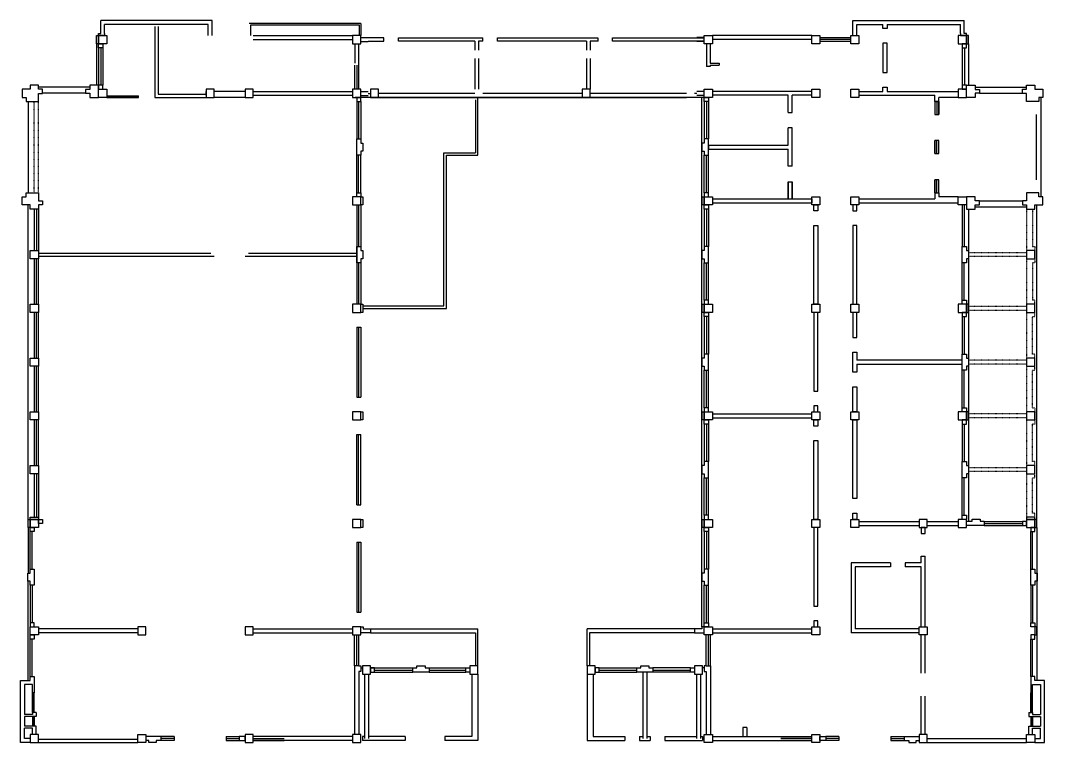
# Model space of a CAD drawing. Header units: millimetres. Extents: x 11666 to 172034, y 2641 to 70087.
# Drawn here: x 11666 to 74566, y 14973 to 59298 of the extents above; entities that cross this region are included whole.
import ezdxf

# ---------------------------------------------------------------- set-up
doc = ezdxf.new("R2010")
doc.units = ezdxf.units.MM
doc.linetypes.add('ACAD_ISO03W100', pattern=[30, 12, -18])
for name, color, linetype, lineweight in [('COLUMN', 51, 'Continuous', 30), ('touxing', 2, 'Continuous', 9), ('WALL', 9, 'Continuous', 20), ('WALL-16', 7, 'Continuous', 30)]:
    doc.layers.add(name, color=color, linetype=linetype, lineweight=lineweight)
for name, color, linetype in [('PROFILE-16', 255, 'Continuous'), ('STAIRS', 41, 'Continuous'), ('WIN-16', 141, 'Continuous')]:
    doc.layers.add(name, color=color, linetype=linetype)

# ---------------------------------------------------------------- blocks, each defined once
blk = doc.blocks.new('*U63')
at = {"layer": 'COLUMN'}
blk.add_lwpolyline([(-250, -250), (-250, 250), (250, 250), (250, -250)], close=True, dxfattribs=at)
blk = doc.blocks.new('*U64')
at = {"layer": 'COLUMN', "color": 0, "linetype": 'ByBlock', "lineweight": -2, "transparency": 16777216}
for p in [(0, 0), (0, -3300), (0, -6600), (0, -9900), (0, -13200)]:
    blk.add_blockref('*U63', p, dxfattribs=at)
blk = doc.blocks.new('COL500')
at = {"layer": 'COLUMN'}
blk.add_lwpolyline([(-250, -250), (-250, 250), (250, 250), (250, -250)], close=True, dxfattribs=at)
blk = doc.blocks.new('*U65')
at = {"layer": 'COLUMN'}
blk.add_lwpolyline([(-250, -250), (-250, 250), (250, 250), (250, -250)], close=True, dxfattribs=at)
blk = doc.blocks.new('*U66')
at = {"layer": 'COLUMN', "color": 0, "linetype": 'ByBlock', "lineweight": -2, "transparency": 16777216}
for p in [(0, 0), (0, -3300), (0, -6600), (0, -9900), (0, -13200)]:
    blk.add_blockref('*U65', p, dxfattribs=at)
blk = doc.blocks.new('*U67')
at = {"layer": 'WALL-16'}
for points in [[(65, -250), (65, -500), (-195, -500), (-195, 500), (65, 500), (65, 250)], [(65, 250), (195, 250), (195, -250), (65, -250)]]:
    blk.add_lwpolyline(points, dxfattribs=at)
blk = doc.blocks.new('*U68')
at = {"layer": 'WALL-16', "color": 0, "linetype": 'ByBlock', "lineweight": -2, "transparency": 16777216}
for p in [(0, 26400), (0, 19800), (0, 13200), (0, 6600), (0, 0)]:
    blk.add_blockref('*U67', p, dxfattribs=at)
blk = doc.blocks.new('*U69')
at = {"layer": 'WALL-16'}
for points in [[(-60, 250), (-60, -250), (-190, -250), (-190, 250)], [(190, 250), (190, 500), (-60, 500), (-60, 250)], [(190, -250), (190, -500), (-60, -500), (-60, -250)]]:
    blk.add_lwpolyline(points, close=True, dxfattribs=at)
blk = doc.blocks.new('*U62')
at = {"layer": 'WALL-16', "color": 0, "linetype": 'ByBlock', "lineweight": -2, "transparency": 16777216}
for p in [(0, 19800), (0, 13200), (0, 6600), (0, 0)]:
    blk.add_blockref('*U69', p, dxfattribs=at)

msp = doc.modelspace()

# ---------------------------------------------------------------- linework, layer by layer
at = {"layer": 'COLUMN'}
for points in [[(16466, 58373), (16966, 58373), (16966, 57873), (16466, 57873)], [(69766, 58373), (69266, 58373), (69266, 57873), (69766, 57873)], [(69766, 58373), (69266, 58373), (69266, 57873), (69766, 57873)], [(16466, 54573), (16466, 55073), (16966, 55073), (16966, 54573)], [(69766, 54573), (69766, 55073), (69266, 55073), (69266, 54573)], [(69766, 48473), (69766, 47973), (69266, 47973), (69266, 48473)], [(69766, 41373), (69766, 41873), (69266, 41873), (69266, 41373)], [(69766, 34773), (69766, 35273), (69266, 35273), (69266, 34773)], [(12266, 28673), (12766, 28673), (12766, 28173), (12266, 28173)], [(67366, 28173), (67366, 28673), (66866, 28673), (66866, 28173)], [(69766, 28173), (69766, 28673), (69266, 28673), (69266, 28173)], [(73966, 28673), (73466, 28673), (73466, 28173), (73966, 28173)], [(73966, 28673), (73466, 28673), (73466, 28173), (73966, 28173)], [(12266, 21573), (12266, 22073), (12766, 22073), (12766, 21573)], [(12266, 14973), (12766, 14973), (12766, 15473), (12266, 15473)], [(73966, 14973), (73466, 14973), (73466, 15473), (73966, 15473)]]:
    msp.add_lwpolyline(points, close=True, dxfattribs=at)
at = {"layer": 'PROFILE-16'}
for p, q in [((32566, 59123), (25716, 59123)), ((25816, 59023), (32466, 59023)), ((25816, 58373), (25816, 59023)), ((32466, 59023), (32466, 58373)), ((32566, 59123), (32566, 58373)), ((16336, 57873), (16336, 55323)), ((69896, 57873), (69896, 55323)), ((12136, 54323), (12136, 48723)), ((39616, 54423), (39616, 51173)), ((39766, 51023), (39766, 54573)), ((53516, 22073), (53516, 54573)), ((12136, 28673), (12136, 47973)), ((74096, 28673), (74096, 47973)), ((69906, 47723), (69906, 28548)), ((12136, 28173), (12136, 25373)), ((74096, 28173), (74096, 18773)), ((12136, 18773), (12136, 24873)), ((32191, 19673), (32191, 21573)), ((32441, 19673), (32441, 21573)), ((33166, 21943), (39766, 21943)), ((33166, 21703), (39616, 21703)), ((39616, 21703), (39616, 19673)), ((39766, 19673), (39766, 21943)), ((53066, 21943), (46466, 21943)), ((46466, 19673), (46466, 21943)), ((46616, 21703), (46616, 19673)), ((53066, 21703), (46616, 21703)), ((53791, 19673), (53791, 21573)), ((54041, 19673), (54041, 21573)), ((33416, 19548), (35766, 19548)), ((36766, 19548), (39016, 19548)), ((47216, 19548), (49516, 19548)), ((52816, 19548), (50516, 19548)), ((33416, 19298), (35766, 19298)), ((36766, 19298), (39016, 19298)), ((47216, 19298), (49516, 19298)), ((52816, 19298), (50516, 19298)), ((27866, 15343), (25966, 15343)), ((27866, 15103), (25966, 15103)), ((58366, 15343), (60266, 15343)), ((58366, 15103), (60266, 15103))]:
    msp.add_line(p, q, dxfattribs=at)
at = {"layer": 'PROFILE-16', "linetype": 'ACAD_ISO03W100'}
for p, q in [((73466, 47723), (73466, 28803)), ((73466, 45043), (69906, 45043)), ((73466, 44803), (69906, 44803)), ((73466, 41743), (69906, 41743)), ((73466, 41503), (69906, 41503)), ((73466, 38443), (69906, 38443)), ((73466, 38203), (69906, 38203)), ((73466, 35143), (69906, 35143)), ((73466, 34903), (69906, 34903)), ((73466, 31843), (69906, 31843)), ((73466, 31603), (69906, 31603))]:
    msp.add_line(p, q, dxfattribs=at)
for points in [[(12516, 48723), (12516, 54323)], [(12766, 48723), (12766, 54323)], [(73836, 47723), (73836, 45423), (73966, 45423), (73966, 44423), (73836, 44423), (73836, 42123)], [(73836, 41123), (73966, 41123), (73966, 42123), (73836, 42123)], [(73836, 35523), (73836, 37823), (73966, 37823), (73966, 38823), (73836, 38823), (73836, 41123)], [(73836, 35523), (73966, 35523), (73966, 34523), (73836, 34523)], [(73966, 28803), (73966, 29053), (73836, 29053), (73836, 31223), (73966, 31223), (73966, 32223), (73836, 32223), (73836, 34523)]]:
    msp.add_lwpolyline(points, dxfattribs=at)
at = {"layer": 'PROFILE-16'}
for points in [[(32696, 41773), (37676, 41773), (37676, 51173), (39616, 51173)], [(37826, 41623), (37826, 51023), (39766, 51023)], [(32571, 19548), (32666, 19548)], [(53661, 19548), (53566, 19548)]]:
    msp.add_lwpolyline(points, dxfattribs=at)
at = {"layer": 'STAIRS'}
for p, q in [((25466, 54943), (23566, 54943)), ((25466, 54573), (23566, 54573))]:
    msp.add_line(p, q, dxfattribs=at)
for points in [[(74346, 54573), (74346, 48473)], [(74046, 53523), (74046, 49523)], [(32696, 41623), (37826, 41623)]]:
    msp.add_lwpolyline(points, dxfattribs=at)
at = {"layer": 'touxing'}
msp.add_line((32546, 54573), (39766, 54573), dxfattribs=at)
at = {"layer": 'WALL'}
msp.add_line((19916, 54573), (19916, 54673), dxfattribs=at)
at = {"layer": 'WALL-16'}
for p, q in [((16596, 58503), (16596, 59298)), ((23441, 59298), (16596, 59298)), ((23441, 58373), (23441, 59298)), ((62791, 58373), (62791, 59298)), ((62791, 59298), (69636, 59298)), ((69636, 58503), (69636, 59298)), ((16836, 58503), (16836, 59048)), ((23191, 59048), (16836, 59048)), ((19916, 58923), (19916, 54573)), ((20116, 58923), (20116, 54773)), ((23191, 58373), (23191, 59048)), ((63041, 58373), (63041, 59048)), ((63041, 59048), (64641, 59048)), ((64891, 59048), (69396, 59048)), ((69396, 58503), (69396, 59048)), ((25966, 58373), (32066, 58373)), ((25966, 58123), (32066, 58123)), ((32196, 57873), (32196, 56678)), ((32436, 57873), (32436, 56548)), ((32566, 58248), (33016, 58248)), ((32566, 57998), (33016, 57998)), ((33986, 58223), (33016, 58223)), ((33016, 58023), (33986, 58023)), ((33986, 58023), (33986, 58223)), ((34886, 58223), (40066, 58223)), ((34886, 58023), (34886, 58223)), ((39566, 58023), (34886, 58023)), ((39566, 58023), (39566, 57473)), ((39806, 58023), (39806, 57473)), ((40066, 58023), (39806, 58023)), ((40066, 58023), (40066, 58223)), ((40966, 58223), (47126, 58223)), ((40966, 58023), (40966, 58223)), ((46426, 58023), (40966, 58023)), ((46426, 58023), (46426, 57473)), ((46666, 58023), (46666, 57473)), ((47154, 58023), (46666, 58023)), ((47126, 58223), (47126, 58023)), ((48026, 58223), (53646, 58223)), ((48026, 58023), (48026, 58223)), ((53646, 58023), (48026, 58023)), ((53666, 58248), (53216, 58248)), ((53666, 57998), (53216, 57998)), ((53796, 57873), (53796, 56473)), ((54036, 57873), (54036, 56678)), ((60266, 58373), (54166, 58373)), ((60266, 58123), (54166, 58123)), ((39566, 56973), (39566, 55073)), ((39806, 56973), (39806, 55073)), ((46426, 56973), (46426, 55073)), ((46666, 56973), (46666, 55073)), ((54036, 56678), (54586, 56678)), ((54586, 56678), (54586, 56548)), ((54036, 56473), (53796, 56473)), ((54036, 56548), (54036, 56473)), ((54036, 56548), (54586, 56548)), ((64641, 56098), (64891, 56098)), ((20116, 54773), (23066, 54773)), ((25966, 54943), (32066, 54943)), ((32566, 54948), (33016, 54948)), ((33016, 54823), (33166, 54823)), ((39566, 54813), (33666, 54813)), ((46086, 54813), (40066, 54813)), ((46166, 54813), (46086, 54813)), ((52566, 54813), (46666, 54813)), ((53216, 54823), (53066, 54823)), ((53666, 54948), (53216, 54948)), ((60266, 54943), (54166, 54943)), ((63166, 54948), (64641, 54948)), ((64891, 54948), (69266, 54948)), ((19916, 54573), (23066, 54573)), ((25966, 54703), (32066, 54703)), ((46086, 54573), (32216, 54573)), ((32566, 54698), (33016, 54698)), ((33666, 54573), (52566, 54573)), ((53856, 54573), (46086, 54573)), ((53666, 54698), (53216, 54698)), ((58826, 54703), (54166, 54703)), ((58826, 53648), (58826, 54703)), ((60266, 54703), (59066, 54703)), ((59066, 53648), (59066, 54703)), ((63166, 54703), (67826, 54703)), ((67826, 54323), (67826, 54703)), ((67826, 54323), (68066, 54323)), ((68066, 54323), (68066, 54573)), ((58826, 51643), (58826, 52698)), ((59066, 50348), (59066, 52698)), ((53916, 51643), (58826, 51643)), ((53916, 51403), (58826, 51403)), ((58826, 50348), (58826, 51403)), ((58826, 48343), (58826, 49398)), ((58826, 49398), (58826, 48343)), ((59066, 48343), (59066, 49398)), ((59066, 49398), (59066, 48343)), ((67826, 48723), (67826, 48343)), ((67826, 48723), (68066, 48723)), ((68066, 48723), (68066, 48473)), ((54166, 48343), (60266, 48343)), ((54166, 48343), (58826, 48343)), ((54166, 48103), (60266, 48103)), ((54166, 48103), (60266, 48103)), ((59066, 48343), (60266, 48343)), ((63166, 48343), (67826, 48343)), ((63166, 48103), (69266, 48103)), ((12766, 45023), (23366, 45023)), ((12766, 44823), (23566, 44823)), ((25466, 44823), (32316, 44823)), ((25666, 45023), (32316, 45023)), ((54166, 35143), (60266, 35143)), ((54166, 34903), (60266, 34903)), ((63166, 28543), (66866, 28543)), ((67366, 28543), (69266, 28543)), ((63166, 28303), (66866, 28303)), ((67366, 28303), (69266, 28303)), ((65096, 26003), (62696, 26003)), ((62696, 26003), (62696, 21703)), ((65096, 26003), (65096, 25763)), ((65996, 26003), (65996, 25763)), ((66996, 26003), (66996, 26403)), ((67236, 22073), (67236, 26403)), ((65096, 25763), (62936, 25763)), ((62936, 25763), (62936, 21943)), ((66996, 22073), (66996, 25763)), ((18866, 21943), (12766, 21943)), ((18866, 21703), (12766, 21703)), ((25966, 21943), (32066, 21943)), ((25966, 21703), (32066, 21703)), ((54166, 21943), (60266, 21943)), ((54166, 21703), (60266, 21703)), ((66866, 21703), (62696, 21703)), ((66866, 21943), (62936, 21943)), ((66996, 19223), (66996, 21573)), ((67236, 19223), (67236, 21573)), ((32191, 19673), (32191, 15473)), ((54041, 19673), (54041, 15473)), ((32441, 19323), (32441, 15473)), ((32791, 19173), (32791, 15223)), ((33041, 19173), (33041, 15223)), ((39391, 19173), (39391, 15348)), ((39766, 19173), (39766, 15098)), ((46466, 19173), (46466, 15098)), ((46841, 19173), (46841, 15348)), ((49891, 19293), (49891, 15223)), ((50141, 19293), (50141, 15223)), ((53191, 19173), (53191, 15223)), ((53441, 19173), (53441, 15223)), ((53791, 19323), (53791, 15473)), ((66996, 15473), (66996, 17823)), ((67236, 15473), (67236, 17823)), ((12636, 16823), (12636, 16573)), ((73596, 16823), (73596, 16573)), ((12636, 15473), (12636, 15973)), ((56041, 15895), (56041, 15343)), ((56281, 15895), (56281, 15343)), ((73596, 15473), (73596, 15973)), ((32066, 15343), (27866, 15343)), ((32066, 15103), (27866, 15103)), ((32791, 15348), (32666, 15348)), ((35291, 15098), (32666, 15098)), ((35291, 15348), (33041, 15348)), ((39391, 15348), (37741, 15348)), ((39766, 15098), (37741, 15098)), ((46466, 15098), (48791, 15098)), ((46841, 15348), (48791, 15348)), ((49691, 15348), (49891, 15348)), ((49691, 15098), (50341, 15098)), ((50141, 15348), (50341, 15348)), ((51241, 15348), (53191, 15348)), ((51241, 15098), (53566, 15098)), ((53441, 15348), (53566, 15348)), ((54166, 15343), (58366, 15343)), ((54166, 15103), (58366, 15103)), ((67366, 15223), (73466, 15223)), ((67366, 14973), (73466, 14973))]:
    msp.add_line(p, q, dxfattribs=at)
at = {"layer": 'WALL-16', "linetype": 'Continuous'}
for p, q in [((23066, 54703), (23066, 54943)), ((63166, 54948), (63166, 54698)), ((69266, 54948), (69266, 54698)), ((53916, 51643), (53916, 51403)), ((54166, 48343), (54166, 48103)), ((60266, 48343), (60266, 48103)), ((66996, 26403), (67236, 26403)), ((66996, 22073), (67236, 22073)), ((32441, 19673), (32191, 19673)), ((53791, 19673), (54041, 19673)), ((32441, 15473), (32191, 15473)), ((32666, 15348), (32666, 15098)), ((53566, 15348), (53566, 15098))]:
    msp.add_line(p, q, dxfattribs=at)
at = {"layer": 'WALL-16'}
for points in [[(16836, 58503), (16836, 58373), (16466, 58373), (16466, 58503), (16596, 58503)], [(64891, 59048), (64891, 58798), (64641, 58798), (64641, 59048)], [(69396, 58503), (69396, 58373), (69766, 58373), (69766, 58503), (69636, 58503)], [(64891, 56098), (64891, 57898), (64641, 57898), (64641, 56098)], [(15916, 55198), (12766, 55198)], [(15666, 54828), (13016, 54828)], [(64641, 54948), (64641, 55198), (64891, 55198), (64891, 54948)], [(70316, 55198), (73466, 55198)], [(70566, 54828), (73216, 54828)], [(69266, 54573), (68066, 54573)], [(58826, 53648), (59066, 53648)], [(59066, 52698), (58826, 52698)], [(32566, 51273), (32566, 51023), (32316, 51023), (32316, 52023), (32566, 52023), (32566, 51773)], [(32566, 51773), (32696, 51773), (32696, 51273), (32566, 51273)], [(59066, 50348), (58826, 50348)], [(58826, 49398), (59066, 49398)], [(69266, 48473), (68066, 48473)], [(70316, 47848), (73466, 47848)], [(70566, 48218), (73216, 48218)], [(32566, 44673), (32566, 44423), (32316, 44423), (32316, 45423), (32566, 45423), (32566, 45173)], [(69776, 44673), (69776, 44423), (69516, 44423), (69516, 45423), (69776, 45423), (69776, 45173)], [(32566, 45173), (32696, 45173), (32696, 44673), (32566, 44673)], [(69776, 45173), (69906, 45173), (69906, 44673), (69776, 44673)], [(63036, 38203), (63036, 37703), (62796, 37703), (62796, 38943), (63036, 38943), (63036, 38443)], [(63036, 38203), (69516, 38203), (69516, 38443), (63036, 38443)], [(69776, 38073), (69776, 37823), (69516, 37823), (69516, 38823), (69776, 38823), (69776, 38573)], [(69776, 38573), (69906, 38573), (69906, 38073), (69776, 38073)], [(69776, 31473), (69776, 31223), (69516, 31223), (69516, 32223), (69776, 32223), (69776, 31973)], [(69776, 31973), (69906, 31973), (69906, 31473), (69776, 31473)], [(70616, 28553), (70866, 28553), (70866, 28293), (69766, 28293), (69766, 28553), (70116, 28553)], [(70116, 28553), (70116, 28683), (70616, 28683), (70616, 28553)], [(66996, 26003), (65996, 26003)], [(12256, 24873), (12126, 24873), (12126, 25373), (12256, 25373)], [(12256, 25373), (12256, 25623), (12516, 25623), (12516, 24623), (12256, 24623), (12256, 24873)], [(66996, 25763), (65996, 25763)], [(73976, 24873), (73976, 24623), (73716, 24623), (73716, 25623), (73976, 25623), (73976, 25373)], [(73976, 25373), (74106, 25373), (74106, 24873), (73976, 24873)], [(32566, 22073), (32716, 22073), (32716, 21948), (33166, 21948), (33166, 21698), (32566, 21698)], [(53666, 22073), (53516, 22073), (53516, 21948), (53066, 21948), (53066, 21698), (53666, 21698)], [(32441, 19673), (32571, 19673), (32571, 19323), (32441, 19323)], [(36516, 19553), (36766, 19553), (36766, 19293), (35766, 19293), (35766, 19553), (36016, 19553)], [(36016, 19553), (36016, 19683), (36516, 19683), (36516, 19553)], [(50266, 19553), (50516, 19553), (50516, 19293), (49516, 19293), (49516, 19553), (49766, 19553)], [(49766, 19553), (49766, 19683), (50266, 19683), (50266, 19553)], [(53791, 19673), (53661, 19673), (53661, 19323), (53791, 19323)], [(12266, 14973), (11666, 14973), (11666, 18773), (12266, 18773), (12266, 19023), (12516, 19023), (12516, 18023), (12396, 18023)], [(73966, 14973), (74566, 14973), (74566, 18773), (73966, 18773), (73966, 19023), (73716, 19023), (73716, 18023), (73836, 18023)], [(12396, 18023), (12396, 18533), (11906, 18533), (11906, 16693)], [(73836, 18023), (73836, 18533), (74326, 18533), (74326, 16693)], [(12396, 16823), (12396, 16693), (11906, 16693)], [(12636, 16573), (11906, 16573), (11906, 15973)], [(12636, 16573), (11906, 16573)], [(12636, 16823), (12396, 16823)], [(73596, 16823), (73836, 16823)], [(73596, 16573), (74326, 16573), (74326, 15973)], [(73596, 16573), (74326, 16573)], [(73836, 16823), (73836, 16693), (74326, 16693)], [(12636, 15973), (11906, 15973)], [(12266, 15223), (11906, 15223), (11906, 15853)], [(12396, 15473), (12396, 15853), (11906, 15853)], [(56281, 15895), (56041, 15895)], [(73596, 15973), (74326, 15973)], [(73836, 15473), (73836, 15853), (74326, 15853)], [(73966, 15223), (74326, 15223), (74326, 15853)], [(12766, 15173), (18866, 15173)], [(20296, 15343), (19366, 15343)], [(20296, 15343), (20296, 15103), (19996, 15103), (19996, 14973), (19546, 14973), (19546, 15103), (19366, 15103)], [(35291, 15348), (35291, 15098)], [(37741, 15348), (37741, 15098)], [(48791, 15348), (48791, 15098)], [(49691, 15348), (49691, 15098)], [(50341, 15348), (50341, 15098)], [(51241, 15348), (51241, 15098)], [(65936, 15343), (66866, 15343)], [(65936, 15343), (65936, 15103), (66236, 15103), (66236, 14973), (66686, 14973), (66686, 15103), (66866, 15103)], [(12766, 14973), (18866, 14973)]]:
    msp.add_lwpolyline(points, dxfattribs=at)
for points in [[(16466, 58373), (16466, 57873), (16336, 57873), (16336, 58373)], [(16466, 57873), (16716, 57873), (16716, 57623), (16466, 57623)], [(69766, 57873), (69516, 57873), (69516, 57623), (69766, 57623)], [(69766, 58373), (69766, 57873), (69896, 57873), (69896, 58373)], [(12766, 54323), (12766, 54823), (13016, 54823), (13016, 55073), (12766, 55073), (12766, 55323), (12266, 55323), (12266, 55073), (11766, 55073), (11766, 54573), (12016, 54573), (12016, 54323)], [(16466, 54573), (16466, 55323), (15916, 55323), (15916, 55068), (15666, 55068), (15666, 54828), (15916, 54828), (15916, 54573)], [(16716, 55073), (16716, 55323), (16466, 55323), (16466, 55073)], [(69766, 55323), (69516, 55323), (69516, 55073), (69766, 55073)], [(69766, 54573), (69766, 55323), (70316, 55323), (70316, 55068), (70566, 55068), (70566, 54828), (70316, 54828), (70316, 54573)], [(73466, 54323), (73466, 54823), (73216, 54823), (73216, 55073), (73466, 55073), (73466, 55323), (73966, 55323), (73966, 55073), (74466, 55073), (74466, 54573), (74216, 54573), (74216, 54323)], [(32316, 54573), (32316, 54323), (32566, 54323), (32566, 54573)], [(53916, 54573), (53916, 54323), (53666, 54323), (53666, 54573)], [(12766, 48723), (12766, 48223), (13016, 48223), (13016, 47973), (12766, 47973), (12766, 47723), (12266, 47723), (12266, 47973), (11766, 47973), (11766, 48473), (12016, 48473), (12016, 48723)], [(32316, 48473), (32316, 48723), (32566, 48723), (32566, 48473)], [(32696, 48473), (32696, 47973), (32566, 47973), (32566, 48473)], [(69766, 48473), (69766, 47723), (70316, 47723), (70316, 47978), (70566, 47978), (70566, 48218), (70316, 48218), (70316, 48473)], [(73466, 48723), (73466, 48223), (73216, 48223), (73216, 47973), (73466, 47973), (73466, 47723), (73966, 47723), (73966, 47973), (74466, 47973), (74466, 48473), (74216, 48473), (74216, 48723)], [(60396, 47973), (60636, 47973), (60636, 47603), (60396, 47603)], [(63036, 47973), (62796, 47973), (62796, 47603), (63036, 47603)], [(60396, 46703), (60636, 46703), (60636, 41873), (60396, 41873)], [(63036, 46703), (62796, 46703), (62796, 41873), (63036, 41873)], [(32696, 41873), (32696, 41373), (32566, 41373), (32566, 41873)], [(69516, 41873), (69516, 42123), (69766, 42123), (69766, 41873)], [(69766, 41873), (69766, 41373), (69896, 41373), (69896, 41873)], [(60396, 36543), (60636, 36543), (60636, 41373), (60396, 41373)], [(63036, 41373), (62796, 41373), (62796, 39843), (63036, 39843)], [(69516, 41373), (69516, 41123), (69766, 41123), (69766, 41373)], [(63036, 35273), (62796, 35273), (62796, 36803), (63036, 36803)], [(32696, 35273), (32696, 34773), (32566, 34773), (32566, 35273)], [(60396, 35273), (60636, 35273), (60636, 35643), (60396, 35643)], [(69516, 35273), (69516, 35523), (69766, 35523), (69766, 35273)], [(69766, 35273), (69766, 34773), (69896, 34773), (69896, 35273)], [(60396, 34773), (60636, 34773), (60636, 34403), (60396, 34403)], [(63036, 29943), (62796, 29943), (62796, 34773), (63036, 34773)], [(69516, 34773), (69516, 34523), (69766, 34523), (69766, 34773)], [(60396, 33503), (60636, 33503), (60636, 28673), (60396, 28673)], [(63036, 28673), (62796, 28673), (62796, 29043), (63036, 29043)], [(12266, 28673), (12266, 28173), (12136, 28173), (12136, 28673)], [(12266, 28803), (12766, 28803), (12766, 28673), (12266, 28673)], [(12766, 28673), (13016, 28673), (13016, 28423), (12766, 28423)], [(32696, 28673), (32696, 28173), (32566, 28173), (32566, 28673)], [(69516, 28673), (69516, 28923), (69766, 28923), (69766, 28673)], [(73466, 28548), (73216, 28548), (73216, 28298), (73466, 28298)], [(73966, 28803), (73466, 28803), (73466, 28673), (73966, 28673)], [(73966, 28673), (73966, 28173), (74096, 28173), (74096, 28673)], [(12266, 28173), (12516, 28173), (12516, 27923), (12266, 27923)], [(60396, 23343), (60636, 23343), (60636, 28173), (60396, 28173)], [(66996, 27803), (67236, 27803), (67236, 28173), (66996, 28173)], [(73966, 28173), (73716, 28173), (73716, 27923), (73966, 27923)], [(12516, 22073), (12516, 22323), (12266, 22323), (12266, 22073)], [(53916, 22323), (53916, 22073), (53666, 22073), (53666, 22323)], [(60396, 22073), (60636, 22073), (60636, 22443), (60396, 22443)], [(73716, 22073), (73716, 22323), (73966, 22323), (73966, 22073)], [(73966, 22073), (73966, 21573), (74096, 21573), (74096, 22073)], [(12516, 21573), (12516, 21323), (12266, 21323), (12266, 21573)], [(73716, 21573), (73716, 21323), (73966, 21323), (73966, 21573)], [(33416, 19298), (33416, 19548), (33166, 19548), (33166, 19298)], [(39016, 19298), (39016, 19548), (39266, 19548), (39266, 19298)], [(47216, 19298), (47216, 19548), (46966, 19548), (46966, 19298)], [(52816, 19298), (52816, 19548), (53066, 19548), (53066, 19298)], [(25466, 15103), (25466, 15343), (25096, 15343), (25096, 15103)], [(60766, 15103), (60766, 15343), (61136, 15343), (61136, 15103)]]:
    msp.add_lwpolyline(points, close=True, dxfattribs=at)
at = {"layer": 'WIN-16'}
for p, q in [((16966, 54673), (18916, 54673)), ((16966, 54623), (18916, 54623)), ((16966, 54573), (18916, 54573)), ((18916, 54573), (18916, 54673))]:
    msp.add_line(p, q, dxfattribs=at)
for points in [[(62666, 58243), (60766, 58243)], [(62666, 58123), (60766, 58123)], [(62666, 58003), (60766, 58003)], [(16466, 57623), (16466, 55323)], [(16591, 57623), (16591, 55323)], [(16716, 57623), (16716, 55323)], [(69516, 57623), (69516, 55323)], [(69641, 57623), (69641, 55323)], [(32191, 56548), (32191, 55073)], [(32316, 56548), (32316, 55073)], [(32436, 56548), (32436, 55073)], [(32316, 54323), (32316, 52023)], [(32436, 54323), (32436, 52023)], [(32566, 54323), (32566, 52023)], [(53666, 54323), (53666, 52023)], [(53796, 54323), (53796, 52023)], [(53916, 54323), (53916, 52023)], [(67826, 54323), (67826, 53523)], [(67946, 54323), (67946, 53523)], [(68066, 54323), (68066, 53523)], [(67826, 51123), (67826, 51923)], [(67946, 51123), (67946, 51923)], [(68066, 51123), (68066, 51923)], [(32316, 48723), (32316, 51023)], [(32436, 48723), (32436, 51023)], [(32566, 48723), (32566, 51023)], [(53666, 48723), (53666, 51023)], [(53796, 48723), (53796, 51023)], [(53916, 48723), (53916, 51023)], [(67826, 48723), (67826, 49523)], [(67946, 48723), (67946, 49523)], [(68066, 48723), (68066, 49523)], [(32316, 47973), (32316, 41873)], [(32436, 47973), (32436, 45423)], [(32566, 47973), (32566, 45173)], [(69516, 47973), (69516, 45423)], [(69636, 47973), (69636, 45423)], [(12516, 47723), (12516, 45173)], [(12646, 47723), (12646, 45173)], [(12766, 47723), (12766, 45173)], [(53666, 47723), (53666, 45423)], [(53796, 47723), (53796, 45423)], [(53916, 47723), (53916, 45423)], [(12516, 44673), (12516, 41873)], [(12646, 41873), (12646, 44673)], [(12766, 41873), (12766, 44673)], [(32566, 44673), (32566, 41873)], [(32436, 44423), (32436, 41873)], [(53666, 42123), (53666, 44423)], [(53796, 42123), (53796, 44423)], [(53916, 42123), (53916, 44423)], [(69516, 42123), (69516, 44423)], [(69636, 42123), (69636, 44423)], [(12516, 41373), (12516, 38573)], [(12646, 38573), (12646, 41373)], [(12766, 38573), (12766, 41373)], [(53666, 41123), (53666, 38823)], [(53796, 41123), (53796, 38823)], [(53916, 41123), (53916, 38823)], [(69516, 41123), (69516, 38823)], [(69636, 41123), (69636, 38823)], [(32316, 40473), (32316, 36173)], [(32316, 40473), (32566, 40473)], [(32436, 40473), (32436, 36173)], [(32566, 40473), (32566, 36173)], [(12516, 38073), (12516, 35273)], [(12646, 35273), (12646, 38073)], [(12766, 35273), (12766, 38073)], [(53666, 35523), (53666, 37823)], [(53796, 35523), (53796, 37823)], [(53916, 35523), (53916, 37823)], [(69516, 35523), (69516, 37823)], [(69636, 35523), (69636, 37823)], [(32316, 36173), (32566, 36173)], [(12516, 34773), (12516, 31973)], [(12646, 31973), (12646, 34773)], [(12766, 31973), (12766, 34773)], [(53666, 34523), (53666, 32223)], [(53796, 34523), (53796, 32223)], [(53916, 34523), (53916, 32223)], [(69516, 34523), (69516, 32223)], [(69636, 34523), (69636, 32223)], [(32316, 29573), (32316, 33873)], [(32316, 33873), (32566, 33873)], [(32436, 29573), (32436, 33873)], [(32566, 29573), (32566, 33873)], [(12516, 31473), (12516, 28803)], [(12646, 31473), (12646, 28803)], [(12766, 31473), (12766, 28803)], [(53666, 28923), (53666, 31223)], [(53796, 28923), (53796, 31223)], [(53916, 28923), (53916, 31223)], [(69516, 28923), (69516, 31223)], [(69636, 28923), (69636, 31223)], [(32316, 29573), (32566, 29573)], [(70866, 28543), (73216, 28543)], [(70866, 28423), (73216, 28423)], [(12266, 25623), (12266, 27923)], [(12386, 25623), (12386, 27923)], [(53666, 27923), (53666, 25623)], [(53796, 27923), (53796, 25623)], [(53916, 27923), (53916, 25623)], [(70866, 28303), (73216, 28303)], [(73716, 25623), (73716, 27923)], [(73836, 25623), (73836, 27923)], [(32316, 27273), (32316, 22973)], [(32316, 27273), (32566, 27273)], [(32436, 27273), (32436, 22973)], [(32566, 27273), (32566, 22973)], [(12266, 24623), (12266, 22323)], [(12386, 24623), (12386, 22323)], [(53666, 22323), (53666, 24623)], [(53796, 22323), (53796, 24623)], [(53916, 22323), (53916, 24623)], [(73716, 24623), (73716, 22323)], [(73836, 24623), (73836, 22323)], [(32316, 22973), (32566, 22973)], [(32316, 19673), (32316, 21573)], [(53916, 19673), (53916, 21573)], [(12266, 19023), (12266, 21323)], [(12386, 19023), (12386, 21323)], [(73716, 19023), (73716, 21323)], [(73836, 19023), (73836, 21323)], [(33166, 19548), (35766, 19548)], [(36516, 19548), (39266, 19548)], [(33416, 19423), (35766, 19423)], [(36766, 19423), (39016, 19423)], [(47216, 19423), (49516, 19423)], [(50516, 19423), (52816, 19423)], [(12396, 16823), (12396, 18023)], [(12456, 16823), (12456, 18023)], [(12516, 16823), (12516, 18023)], [(73716, 16823), (73716, 18023)], [(73776, 16823), (73776, 18023)], [(73836, 16823), (73836, 18023)], [(12396, 16573), (12396, 15973)], [(12456, 16573), (12456, 15973)], [(12516, 16573), (12516, 15973)], [(73716, 16573), (73716, 15973)], [(73776, 16573), (73776, 15973)], [(73836, 16573), (73836, 15973)], [(21096, 15343), (20296, 15343)], [(20296, 15343), (20296, 15103)], [(21096, 15223), (20296, 15223)], [(21096, 15103), (20296, 15103)], [(21096, 15343), (21096, 15103)], [(24296, 15343), (25096, 15343)], [(24296, 15343), (24296, 15103)], [(24296, 15223), (25096, 15223)], [(24296, 15103), (25096, 15103)], [(25096, 15343), (25096, 15103)], [(25966, 15223), (27866, 15223)], [(25966, 15103), (27866, 15103)], [(60266, 15223), (58366, 15223)], [(60266, 15103), (58366, 15103)], [(61936, 15343), (61136, 15343)], [(61136, 15343), (61136, 15103)], [(61936, 15223), (61136, 15223)], [(61936, 15103), (61136, 15103)], [(61936, 15343), (61936, 15103)], [(65136, 15343), (65936, 15343)], [(65136, 15343), (65136, 15103)], [(65136, 15223), (65936, 15223)], [(65136, 15103), (65936, 15103)], [(65936, 15343), (65936, 15103)]]:
    msp.add_lwpolyline(points, dxfattribs=at)
for points in [[(68066, 54323), (67826, 54323), (67826, 53523), (68066, 53523)], [(68066, 51923), (67826, 51923), (67826, 51123), (68066, 51123)], [(68066, 49523), (67826, 49523), (67826, 48723), (68066, 48723)]]:
    msp.add_lwpolyline(points, close=True, dxfattribs=at)

# ---------------------------------------------------------------- block references
at = {"layer": 'COLUMN', "xscale": -1}
for name, p in [('COL500', (32316, 58123)), ('COL500', (23316, 54823)), ('COL500', (25716, 54823)), ('COL500', (32316, 54823)), ('COL500', (33416, 54823)), ('COL500', (46416, 54823)), ('COL500', (32316, 48223)), ('*U66', (73716, 44923)), ('COL500', (32316, 41623)), ('COL500', (32316, 35023)), ('COL500', (32316, 28423)), ('COL500', (19116, 21823)), ('COL500', (25716, 21823)), ('COL500', (32316, 21823)), ('COL500', (32916, 19423)), ('COL500', (39516, 19423)), ('COL500', (46716, 19423)), ('COL500', (53316, 19423)), ('COL500', (25716, 15223)), ('COL500', (32316, 15223)), ('COL500', (67116, 15223))]:
    msp.add_blockref(name, p, dxfattribs=at)
at = {"layer": 'COLUMN'}
for name, p in [('COL500', (53916, 58123)), ('COL500', (60516, 58123)), ('COL500', (62916, 58123)), ('COL500', (53916, 54823)), ('COL500', (60516, 54823)), ('COL500', (62916, 54823)), ('COL500', (53916, 48223)), ('COL500', (60516, 48223)), ('COL500', (62916, 48223)), ('*U64', (12516, 44923)), ('COL500', (53916, 41623)), ('COL500', (60516, 41623)), ('COL500', (62916, 41623)), ('COL500', (53916, 35023)), ('COL500', (60516, 35023)), ('COL500', (62916, 35023)), ('COL500', (53916, 28423)), ('COL500', (60516, 28423)), ('COL500', (62916, 28423)), ('COL500', (53916, 21823)), ('COL500', (60516, 21823)), ('COL500', (67116, 21823)), ('COL500', (19116, 15223)), ('COL500', (53916, 15223)), ('COL500', (60516, 15223))]:
    msp.add_blockref(name, p, dxfattribs=at)
at = {"layer": 'WALL-16', "xscale": -1}
msp.add_blockref('*U68', (53721, 25123), dxfattribs=at)
at = {"layer": 'WALL-16'}
msp.add_blockref('*U62', (53726, 28423), dxfattribs=at)

doc.saveas('drawing.dxf')
